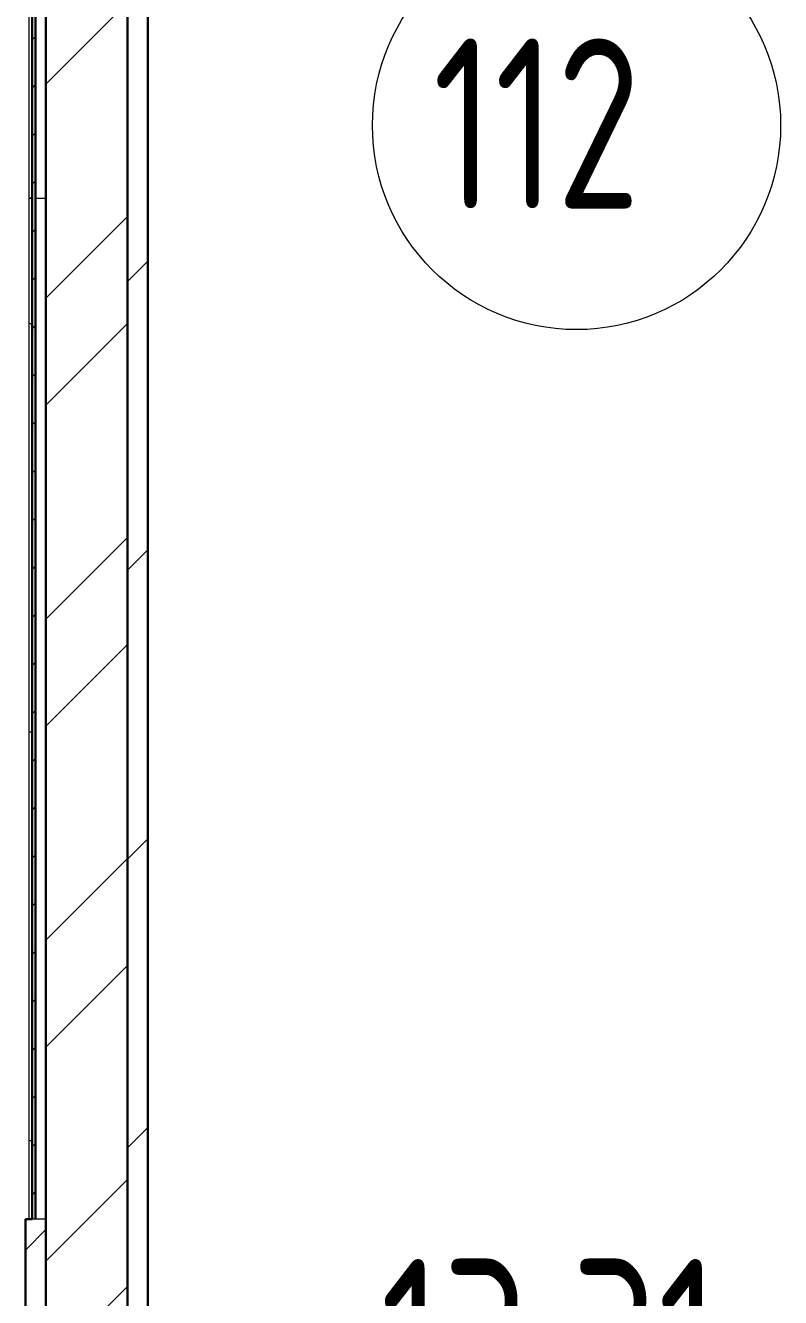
# Model space of a CAD drawing. Header units: millimetres. Extents: x -1073752 to 1436911, y -1379358 to 94781.
# Drawn here: x -1043812 to -1042702, y -908669 to -906801 of the extents above; entities that cross this region are included whole.
import ezdxf

# ---------------------------------------------------------------- set-up
doc = ezdxf.new("R2010")
doc.units = ezdxf.units.MM
for name, color, linetype, lineweight in [('Марки помещений', 7, 'Continuous', 20), ('Ограждение', 252, 'Continuous', 9), ('Стены наружные', 7, 'Continuous', 18), ('Стены штриховка', 7, 'Continuous', 9)]:
    doc.layers.add(name, color=color, linetype=linetype, lineweight=lineweight)
doc.styles.add('GOST Common_3', font='', dxfattribs={"height": 3.5})
doc.styles.get('GOST Common_3').set_extended_font_data('GOST 2.304 type A')
pattern_1 = [(0, (-24609.8, 7161), (0, 600), []), (90, (-24609.8, 7161), (-600, 4e-14), [])]

# ---------------------------------------------------------------- blocks, each defined once
blk = doc.blocks.new('1 этаж')
at = {"layer": 'Ограждение', "true_color": 0x636466}
h = blk.add_hatch(dxfattribs=at)
h.set_pattern_fill('FP_24', color=251, style=0, pattern_type=2)
h.set_pattern_definition(pattern_1)
h.paths.add_polyline_path([(-51390.8, -9578.7), (-51390.8, -5993.7), (-51395.8, -5993.7), (-51395.8, -9578.7)])
h = blk.add_hatch(dxfattribs=at)
h.set_pattern_fill('FP_24', color=251, style=0, pattern_type=2)
h.set_pattern_definition(pattern_1)
h.paths.add_polyline_path([(-51395.8, -11078.7), (-51390.8, -11078.7), (-51390.8, -9578.7), (-51395.8, -9578.7)])
at = {"layer": 'Марки помещений', "color": 251, "true_color": 0x636466}
blk.add_circle((-50590.8, -9471.8), 300, dxfattribs=at)
at = {"layer": 'Ограждение', "color": 251, "true_color": 0x636466}
for p, q in [((-51395.8, -5993.7), (-51395.8, -9578.7)), ((-51390.8, -9578.7), (-51395.8, -9578.7)), ((-51395.8, -9578.7), (-51390.8, -9578.7)), ((-51395.8, -9578.7), (-51395.8, -11078.7))]:
    blk.add_line(p, q, dxfattribs=at)
at = {"layer": 'Стены наружные', "color": 251, "lineweight": 30, "true_color": 0x636466}
for p, q in [((-51250.8, -11618.7), (-51250.8, -5373.7)), ((-51220.8, -11588.7), (-51220.8, -5373.7)), ((-51370.8, -11738.7), (-51370.8, -5518.7)), ((-51390.8, -5538.7), (-51390.8, -11078.7)), ((-51385.8, -5538.7), (-51385.8, -11078.7)), ((-51400.8, -11078.7), (-51400.8, -11738.7)), ((-51390.8, -11078.7), (-51400.8, -11078.7))]:
    blk.add_line(p, q, dxfattribs=at)
at = {"layer": 'Стены наружные', "color": 251, "linetype": 'Continuous', "lineweight": 9, "true_color": 0x636466}
for p, q in [((-51370.8, -9411.4), (-51250.8, -9291.4)), ((-51390.8, -9346.2), (-51385.8, -9341.2)), ((-51390.8, -9416.9), (-51385.8, -9411.9)), ((-51390.8, -9487.6), (-51385.8, -9482.6)), ((-51390.8, -9558.3), (-51385.8, -9553.3)), ((-51370.8, -9725.7), (-51250.8, -9605.7)), ((-51390.8, -9629), (-51385.8, -9624)), ((-51250.8, -9701.2), (-51220.8, -9671.2)), ((-51390.8, -9699.7), (-51385.8, -9694.7)), ((-51390.8, -9770.5), (-51385.8, -9765.5)), ((-51370.8, -9882.9), (-51250.8, -9762.9)), ((-51390.8, -9841.2), (-51385.8, -9836.2)), ((-51390.8, -9911.9), (-51385.8, -9906.9)), ((-51390.8, -9982.6), (-51385.8, -9977.6)), ((-51390.8, -10053.3), (-51385.8, -10048.3)), ((-51370.8, -10197.2), (-51250.8, -10077.2)), ((-51250.8, -10125.4), (-51220.8, -10095.4)), ((-51390.8, -10124), (-51385.8, -10119)), ((-51390.8, -10194.7), (-51385.8, -10189.7)), ((-51370.8, -10354.3), (-51250.8, -10234.3)), ((-51390.8, -10265.4), (-51385.8, -10260.4)), ((-51390.8, -10336.1), (-51385.8, -10331.1)), ((-51390.8, -10406.9), (-51385.8, -10401.9)), ((-51390.8, -10477.6), (-51385.8, -10472.6)), ((-51250.8, -10549.7), (-51220.8, -10519.7)), ((-51390.8, -10548.3), (-51385.8, -10543.3)), ((-51370.8, -10668.6), (-51250.8, -10548.6)), ((-51390.8, -10619), (-51385.8, -10614)), ((-51390.8, -10689.7), (-51385.8, -10684.7)), ((-51370.8, -10825.8), (-51250.8, -10705.8)), ((-51390.8, -10760.4), (-51385.8, -10755.4)), ((-51390.8, -10831.1), (-51385.8, -10826.1)), ((-51390.8, -10901.8), (-51385.8, -10896.8)), ((-51250.8, -10974), (-51220.8, -10944)), ((-51390.8, -10972.5), (-51385.8, -10967.5)), ((-51370.8, -11140.1), (-51250.8, -11020.1)), ((-51390.8, -11043.2), (-51385.8, -11038.2)), ((-51400.8, -11124), (-51370.8, -11094)), ((-51370.8, -11297.3), (-51250.8, -11177.3))]:
    blk.add_line(p, q, dxfattribs=at)
at = {"layer": 'Стены штриховка', "color": 251, "true_color": 0x636466}
for p, q in [((-51385.8, -9578.7), (-51370.8, -9578.7)), ((-51370.8, -11078.7), (-51390.8, -11078.7))]:
    blk.add_line(p, q, dxfattribs=at)
at = {"layer": 'Марки помещений', "color": 251, "true_color": 0x636466, "style": 'GOST Common_3', "width": 0.9}
for s, p in [('112', (-50801.9, -9594.1)), ('%%U13,31', (-50879, -11387.2))]:
    blk.add_text(s, height=250, dxfattribs=at).set_placement(p)

msp = doc.modelspace()

# ---------------------------------------------------------------- block references
msp.add_blockref('1 этаж', (-992411.4, -897475.7))

doc.saveas('drawing.dxf')
